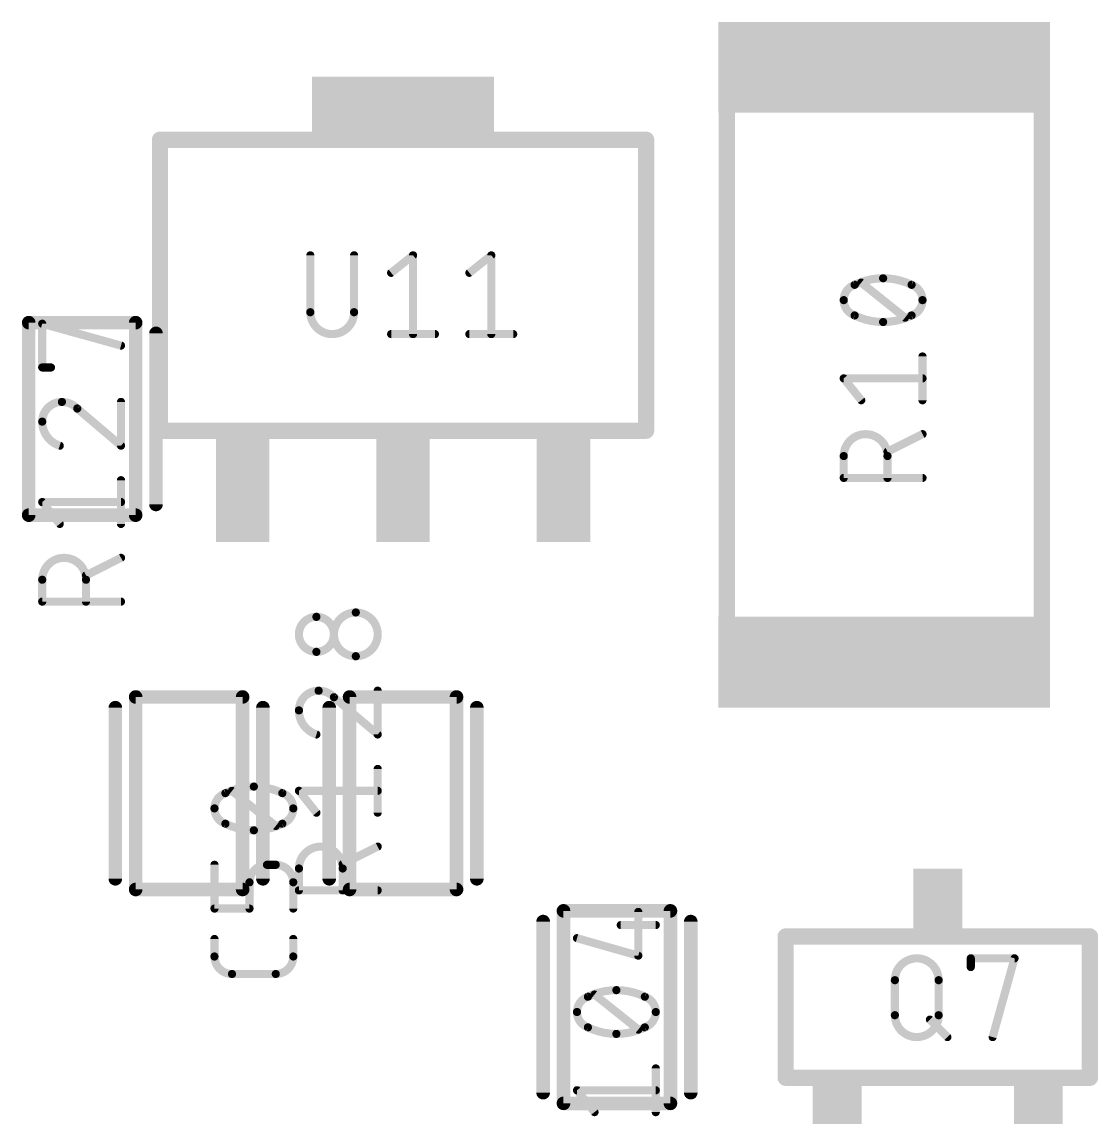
# Model space of a CAD drawing. Extents: x 0 to 107, y -11 to 54.
# Drawn here: x 85.94 to 96, y -2.03 to 8.21 of the extents above; entities that cross this region are included whole.
import ezdxf

# ---------------------------------------------------------------- set-up
doc = ezdxf.new("R2010")
doc.units = 0
for name, color, linetype in [('117', 253, 'CONTINUOUS'), ('21', 253, 'CONTINUOUS'), ('51', 253, 'CONTINUOUS')]:
    doc.layers.add(name, color=color, linetype=linetype)

# ---------------------------------------------------------------- blocks, each defined once
blk = doc.blocks.new('RECT')
blk.add_solid([(-0.5, -0.5), (0.5, -0.5), (-0.5, 0.5), (0.5, 0.5)])

msp = doc.modelspace()

# ---------------------------------------------------------------- linework, layer by layer
at = {"layer": '117', "const_width": 0.0762}
for points in [[(88.6331, 6.0297), (88.6331, 5.4977)], [(89.0423, 5.4977), (89.0423, 6.0297)], [(89.389, 5.866), (89.5936, 6.0297)], [(89.5936, 6.0297), (89.5936, 5.2931)], [(90.1205, 5.866), (90.3251, 6.0297)], [(90.3251, 6.0297), (90.3251, 5.2931)], [(94.1932, 5.4469), (93.784, 5.7743)], [(86.1264, 4.9811), (86.1264, 5.3903)], [(86.1264, 5.3903), (86.863, 5.1857)], [(89.389, 5.2931), (89.7982, 5.2931)], [(90.1205, 5.2931), (90.5297, 5.2931)], [(94.3569, 4.6745), (94.3569, 5.0837)], [(86.2083, 4.9811), (86.1264, 4.9811)], [(93.784, 4.6745), (93.6203, 4.8791)], [(93.6203, 4.8791), (94.3569, 4.8791)], [(86.4538, 4.5974), (86.863, 4.2495)], [(86.863, 4.2495), (86.863, 4.6588)], [(94.3569, 4.3573), (94.0295, 4.1936)], [(93.6203, 3.9481), (93.6203, 4.1527)], [(94.0295, 4.1527), (94.0295, 3.9481)], [(86.863, 3.518), (86.863, 3.9272)], [(94.3569, 3.9481), (93.6203, 3.9481)], [(86.2901, 3.518), (86.1264, 3.7226)], [(86.1264, 3.7226), (86.863, 3.7226)], [(86.863, 3.2008), (86.5357, 3.0371)], [(86.1264, 2.7916), (86.1264, 2.9962)], [(86.5357, 2.9962), (86.5357, 2.7916)], [(86.863, 2.7916), (86.1264, 2.7916)], [(89.263, 1.5495), (89.263, 1.9588)], [(88.8538, 1.8974), (89.263, 1.5495)], [(89.263, 0.818), (89.263, 1.2272)], [(88.3099, 0.6941), (87.9006, 1.0214)], [(88.6901, 0.818), (88.5264, 1.0226)], [(88.5264, 1.0226), (89.263, 1.0226)], [(89.263, 0.5008), (88.9357, 0.3371)], [(87.737, -0.0784), (87.737, 0.3308)], [(88.3099, 0.3308), (88.228, 0.3308)], [(88.5264, 0.0916), (88.5264, 0.2962)], [(88.9357, 0.2962), (88.9357, 0.0916)], [(88.0643, 0.1672), (88.0643, -0.0784)], [(88.4736, -0.0784), (88.4736, 0.1672)], [(89.263, 0.0916), (88.5264, 0.0916)], [(88.0643, -0.0784), (87.737, -0.0784)], [(91.6994, -0.5189), (91.6994, -0.1097)], [(91.5357, -0.2325), (91.863, -0.2325)], [(87.737, -0.5266), (87.737, -0.3629)], [(88.4736, -0.3629), (88.4736, -0.5266)], [(91.1264, -0.3553), (91.6994, -0.5189)], [(94.8081, -0.6254), (94.8081, -0.5436)], [(94.8081, -0.5436), (95.2174, -0.5436)], [(95.2174, -0.5436), (95.0127, -1.2802)], [(88.3099, -0.6903), (87.9006, -0.6903)], [(94.0986, -1.0756), (94.0986, -0.7482)], [(94.5078, -0.7482), (94.5078, -1.0756)], [(91.6994, -1.2095), (91.2901, -0.8822)], [(94.426, -1.1165), (94.5897, -1.2802)], [(91.863, -1.982), (91.863, -1.5728)], [(91.2901, -1.982), (91.1264, -1.7774)], [(91.1264, -1.7774), (91.863, -1.7774)]]:
    msp.add_lwpolyline(points, dxfattribs=at)
at = {"layer": '117'}
for points, const_width in [([(88.6521, 6.0297, 1), (88.6141, 6.0297)], 0.0381), ([(89.0614, 6.0297, 1), (89.0233, 6.0297)], 0.0381), ([(89.6127, 6.0297, 1), (89.5746, 6.0297)], 0.0381), ([(89.6055, 6.0148, 1), (89.5817, 6.0446)], 0.0381), ([(90.3442, 6.0297, 1), (90.3061, 6.0297)], 0.0381), ([(90.337, 6.0148, 1), (90.3132, 6.0446)], 0.0381), ([(89.3771, 5.8809, 1), (89.4009, 5.8511)], 0.0381), ([(90.1086, 5.8809, 1), (90.1324, 5.8511)], 0.0381), ([(93.9886, 5.8152, 0.1139), (93.7226, 5.7539)], 0.0762), ([(94.2546, 5.7539, 0.1139), (93.9886, 5.8152)], 0.0762), ([(93.9886, 5.8343, 1), (93.9886, 5.7962)], 0.0381), ([(93.9886, 5.7962, 1), (93.9886, 5.8343)], 0.0381), ([(93.7226, 5.7539, 0.3205), (93.6203, 5.6106)], 0.0762), ([(93.7143, 5.771, 1), (93.731, 5.7367)], 0.0381), ([(93.7288, 5.7358, 1), (93.7164, 5.7719)], 0.0381), ([(93.7959, 5.7892, 1), (93.7721, 5.7594)], 0.0381), ([(94.3569, 5.6106, 0.3205), (94.2546, 5.7539)], 0.0762), ([(94.2608, 5.7719, 1), (94.2484, 5.7358)], 0.0381), ([(94.2462, 5.7367, 1), (94.2629, 5.771)], 0.0381), ([(93.6203, 5.6106, 0.3205), (93.7226, 5.4674)], 0.0762), ([(93.6393, 5.6106, 1), (93.6013, 5.6106)], 0.0381), ([(94.2546, 5.4674, 0.3204), (94.3569, 5.6106)], 0.0762), ([(94.3759, 5.6106, 1), (94.3379, 5.6106)], 0.0381), ([(88.6331, 5.4977, 1), (89.0423, 5.4977)], 0.0762), ([(88.6521, 5.4977, 1), (88.6141, 5.4977)], 0.0381), ([(89.0614, 5.4977, 1), (89.0233, 5.4977)], 0.0381), ([(93.6013, 5.6106, 1), (93.6393, 5.6106)], 0.0381), ([(94.3379, 5.6106, 1), (94.3759, 5.6106)], 0.0381), ([(86.1315, 5.4086, 1), (86.1213, 5.3719)], 0.0381), ([(86.1455, 5.3903, 1), (86.1074, 5.3903)], 0.0381), ([(88.6141, 5.4977, 1), (88.6521, 5.4977)], 0.0381), ([(89.0233, 5.4977, 1), (89.0614, 5.4977)], 0.0381), ([(93.7226, 5.4674, 0.1139), (93.9886, 5.406)], 0.0762), ([(93.731, 5.4845, 1), (93.7143, 5.4503)], 0.0381), ([(93.7164, 5.4494, 1), (93.7288, 5.4854)], 0.0381), ([(93.9886, 5.406, 0.1139), (94.2546, 5.4674)], 0.0762), ([(93.9886, 5.4251, 1), (93.9886, 5.387)], 0.0381), ([(93.9886, 5.387, 1), (93.9886, 5.4251)], 0.0381), ([(94.1813, 5.4321, 1), (94.2051, 5.4618)], 0.0381), ([(94.2484, 5.4854, 1), (94.2608, 5.4494)], 0.0381), ([(94.2629, 5.4503, 1), (94.2462, 5.4845)], 0.0381), ([(89.389, 5.3121, 1), (89.389, 5.274)], 0.0381), ([(89.7982, 5.274, 1), (89.7982, 5.3121)], 0.0381), ([(90.1205, 5.3121, 1), (90.1205, 5.274)], 0.0381), ([(90.5297, 5.274, 1), (90.5297, 5.3121)], 0.0381), ([(86.8579, 5.1673, 1), (86.8681, 5.204)], 0.0381), ([(89.5746, 5.2931, 1), (89.6127, 5.2931)], 0.0381), ([(90.3061, 5.2931, 1), (90.3442, 5.2931)], 0.0381), ([(94.376, 5.0837, 1), (94.3379, 5.0837)], 0.0381), ([(86.1264, 5.0001, 1), (86.1264, 4.962)], 0.0381), ([(86.2083, 4.962, 1), (86.2083, 5.0001)], 0.0381), ([(86.1074, 4.9811, 1), (86.1455, 4.9811)], 0.0381), ([(93.6203, 4.8982, 1), (93.6203, 4.8601)], 0.0381), ([(93.6352, 4.891, 1), (93.6054, 4.8672)], 0.0381), ([(94.3569, 4.8601, 1), (94.3569, 4.8982)], 0.0381), ([(86.3106, 4.6588, 0.4142), (86.1264, 4.4746)], 0.0762), ([(86.4538, 4.5974, 0.2053), (86.3106, 4.6588)], 0.0762), ([(86.3106, 4.6778, 1), (86.3106, 4.6397)], 0.0381), ([(86.3106, 4.6397, 1), (86.3106, 4.6778)], 0.0381), ([(86.4662, 4.6119, 1), (86.4415, 4.5829)], 0.0381), ([(86.44, 4.5842, 1), (86.4676, 4.6105)], 0.0381), ([(86.8821, 4.6588, 1), (86.844, 4.6588)], 0.0381), ([(93.7691, 4.6626, 1), (93.7989, 4.6864)], 0.0381), ([(94.3379, 4.6745, 1), (94.376, 4.6745)], 0.0381), ([(86.1264, 4.4746, 0.3252), (86.2901, 4.2495)], 0.0762), ([(86.1455, 4.4746, 1), (86.1074, 4.4746)], 0.0381), ([(86.1074, 4.4746, 1), (86.1455, 4.4746)], 0.0381), ([(94.0295, 4.1527, 1), (93.6203, 4.1527)], 0.0762), ([(94.3654, 4.3403, 1), (94.3484, 4.3744)], 0.0381), ([(86.2843, 4.2314, 1), (86.296, 4.2677)], 0.0381), ([(86.844, 4.2495, 1), (86.8821, 4.2495)], 0.0381), ([(86.8507, 4.235, 1), (86.8754, 4.2641)], 0.0381), ([(94.021, 4.2107, 1), (94.038, 4.1766)], 0.0381), ([(93.6393, 4.1527, 1), (93.6013, 4.1527)], 0.0381), ([(93.6013, 4.1527, 1), (93.6393, 4.1527)], 0.0381), ([(94.0486, 4.1527, 1), (94.0105, 4.1527)], 0.0381), ([(94.0105, 4.1527, 1), (94.0486, 4.1527)], 0.0381), ([(86.8821, 3.9272, 1), (86.844, 3.9272)], 0.0381), ([(93.6203, 3.9672, 1), (93.6203, 3.9291)], 0.0381), ([(93.6013, 3.9481, 1), (93.6393, 3.9481)], 0.0381), ([(94.0105, 3.9481, 1), (94.0486, 3.9481)], 0.0381), ([(94.3569, 3.9291, 1), (94.3569, 3.9672)], 0.0381), ([(86.1264, 3.7417, 1), (86.1264, 3.7036)], 0.0381), ([(86.1413, 3.7345, 1), (86.1116, 3.7107)], 0.0381), ([(86.863, 3.7036, 1), (86.863, 3.7417)], 0.0381), ([(86.2753, 3.5061, 1), (86.305, 3.5299)], 0.0381), ([(86.844, 3.518, 1), (86.8821, 3.518)], 0.0381), ([(86.5357, 2.9962, 1), (86.1264, 2.9962)], 0.0762), ([(86.8716, 3.1838, 1), (86.8545, 3.2179)], 0.0381), ([(86.5271, 3.0542, 1), (86.5442, 3.0201)], 0.0381), ([(86.1455, 2.9962, 1), (86.1074, 2.9962)], 0.0381), ([(86.1074, 2.9962, 1), (86.1455, 2.9962)], 0.0381), ([(86.5547, 2.9962, 1), (86.5166, 2.9962)], 0.0381), ([(86.5166, 2.9962, 1), (86.5547, 2.9962)], 0.0381), ([(86.1264, 2.8107, 1), (86.1264, 2.7726)], 0.0381), ([(86.1074, 2.7916, 1), (86.1455, 2.7916)], 0.0381), ([(86.5166, 2.7916, 1), (86.5547, 2.7916)], 0.0381), ([(86.863, 2.7726, 1), (86.863, 2.8107)], 0.0381), ([(88.6901, 2.6494, 1), (88.6901, 2.322)], 0.0762), ([(88.6901, 2.322, 1), (88.6901, 2.6494)], 0.0762), ([(88.6901, 2.6684, 1), (88.6901, 2.6303)], 0.0381), ([(88.6901, 2.6303, 1), (88.6901, 2.6684)], 0.0381), ([(89.0584, 2.6903, 1), (89.0584, 2.2811)], 0.0762), ([(89.0584, 2.2811, 1), (89.0584, 2.6903)], 0.0762), ([(89.0584, 2.7093, 1), (89.0584, 2.6712)], 0.0381), ([(89.0584, 2.6712, 1), (89.0584, 2.7093)], 0.0381), ([(88.6901, 2.341, 1), (88.6901, 2.3029)], 0.0381), ([(88.6901, 2.3029, 1), (88.6901, 2.341)], 0.0381), ([(89.0584, 2.3001, 1), (89.0584, 2.262)], 0.0381), ([(89.0584, 2.262, 1), (89.0584, 2.3001)], 0.0381), ([(88.7106, 1.9588, 0.4142), (88.5264, 1.7746)], 0.0762), ([(88.8538, 1.8974, 0.2053), (88.7106, 1.9588)], 0.0762), ([(88.7106, 1.9778, 1), (88.7106, 1.9397)], 0.0381), ([(88.7106, 1.9397, 1), (88.7106, 1.9778)], 0.0381), ([(89.2821, 1.9588, 1), (89.244, 1.9588)], 0.0381), ([(88.8662, 1.9119, 1), (88.8415, 1.8829)], 0.0381), ([(88.84, 1.8842, 1), (88.8676, 1.9105)], 0.0381), ([(88.5264, 1.7746, 0.3252), (88.6901, 1.5495)], 0.0762), ([(88.5455, 1.7746, 1), (88.5074, 1.7746)], 0.0381), ([(88.5074, 1.7746, 1), (88.5455, 1.7746)], 0.0381), ([(88.6843, 1.5314, 1), (88.696, 1.5677)], 0.0381), ([(89.244, 1.5495, 1), (89.2821, 1.5495)], 0.0381), ([(89.2507, 1.535, 1), (89.2754, 1.5641)], 0.0381), ([(89.2821, 1.2272, 1), (89.244, 1.2272)], 0.0381), ([(87.8393, 1.001, 0.3205), (87.737, 0.8578)], 0.0762), ([(88.1053, 1.0624, 0.1139), (87.8393, 1.001)], 0.0762), ([(87.8309, 1.0181, 1), (87.8476, 0.9839)], 0.0381), ([(87.8454, 0.983, 1), (87.8331, 1.019)], 0.0381), ([(87.9125, 1.0363, 1), (87.8887, 1.0066)], 0.0381), ([(88.3713, 1.001, 0.1139), (88.1053, 1.0624)], 0.0762), ([(88.1053, 1.0814, 1), (88.1053, 1.0433)], 0.0381), ([(88.1053, 1.0433, 1), (88.1053, 1.0814)], 0.0381), ([(88.4736, 0.8578, 0.3205), (88.3713, 1.001)], 0.0762), ([(88.3774, 1.019, 1), (88.3651, 0.983)], 0.0381), ([(88.3629, 0.9839, 1), (88.3796, 1.0181)], 0.0381), ([(88.5264, 1.0417, 1), (88.5264, 1.0036)], 0.0381), ([(88.5413, 1.0345, 1), (88.5116, 1.0107)], 0.0381), ([(89.263, 1.0036, 1), (89.263, 1.0417)], 0.0381), ([(87.737, 0.8578, 0.3205), (87.8393, 0.7145)], 0.0762), ([(87.756, 0.8578, 1), (87.7179, 0.8578)], 0.0381), ([(87.7179, 0.8578, 1), (87.756, 0.8578)], 0.0381), ([(88.3713, 0.7145, 0.3204), (88.4736, 0.8578)], 0.0762), ([(88.4926, 0.8578, 1), (88.4545, 0.8578)], 0.0381), ([(88.4545, 0.8578, 1), (88.4926, 0.8578)], 0.0381), ([(88.6753, 0.8061, 1), (88.705, 0.8299)], 0.0381), ([(89.244, 0.818, 1), (89.2821, 0.818)], 0.0381), ([(87.8476, 0.7317, 1), (87.8309, 0.6974)], 0.0381), ([(87.8393, 0.7145, 0.1139), (88.1053, 0.6531)], 0.0762), ([(87.8331, 0.6965, 1), (87.8454, 0.7325)], 0.0381), ([(88.1053, 0.6531, 0.1139), (88.3713, 0.7145)], 0.0762), ([(88.298, 0.6792, 1), (88.3218, 0.7089)], 0.0381), ([(88.3651, 0.7325, 1), (88.3774, 0.6965)], 0.0381), ([(88.3796, 0.6974, 1), (88.3629, 0.7317)], 0.0381), ([(88.1053, 0.6722, 1), (88.1053, 0.6341)], 0.0381), ([(88.1053, 0.6341, 1), (88.1053, 0.6722)], 0.0381), ([(88.9357, 0.2962, 1), (88.5264, 0.2962)], 0.0762), ([(89.2716, 0.4838, 1), (89.2545, 0.5179)], 0.0381), ([(87.756, 0.3308, 1), (87.7179, 0.3308)], 0.0381), ([(88.228, 0.3308, 0.4142), (88.0643, 0.1672)], 0.0762), ([(88.228, 0.3499, 1), (88.228, 0.3118)], 0.0381), ([(88.228, 0.3118, 1), (88.228, 0.3499)], 0.0381), ([(88.3099, 0.3499, 1), (88.3099, 0.3118)], 0.0381), ([(88.4736, 0.1672, 0.4142), (88.3099, 0.3308)], 0.0762), ([(88.3099, 0.3118, 1), (88.3099, 0.3499)], 0.0381), ([(88.5455, 0.2962, 1), (88.5074, 0.2962)], 0.0381), ([(88.5074, 0.2962, 1), (88.5455, 0.2962)], 0.0381), ([(88.9271, 0.3542, 1), (88.9442, 0.3201)], 0.0381), ([(88.9547, 0.2962, 1), (88.9166, 0.2962)], 0.0381), ([(88.9166, 0.2962, 1), (88.9547, 0.2962)], 0.0381), ([(88.0834, 0.1672, 1), (88.0453, 0.1672)], 0.0381), ([(88.4926, 0.1672, 1), (88.4545, 0.1672)], 0.0381), ([(88.0453, 0.1672, 1), (88.0834, 0.1672)], 0.0381), ([(88.4545, 0.1672, 1), (88.4926, 0.1672)], 0.0381), ([(88.5264, 0.1107, 1), (88.5264, 0.0726)], 0.0381), ([(88.5074, 0.0916, 1), (88.5455, 0.0916)], 0.0381), ([(88.9166, 0.0916, 1), (88.9547, 0.0916)], 0.0381), ([(89.263, 0.0726, 1), (89.263, 0.1107)], 0.0381), ([(87.737, -0.0593, 1), (87.737, -0.0974)], 0.0381), ([(87.7179, -0.0784, 1), (87.756, -0.0784)], 0.0381), ([(88.0453, -0.0784, 1), (88.0834, -0.0784)], 0.0381), ([(88.0643, -0.0974, 1), (88.0643, -0.0593)], 0.0381), ([(88.4545, -0.0784, 1), (88.4926, -0.0784)], 0.0381), ([(91.7184, -0.1097, 1), (91.6803, -0.1097)], 0.0381), ([(91.5357, -0.2134, 1), (91.5357, -0.2515)], 0.0381), ([(91.863, -0.2515, 1), (91.863, -0.2134)], 0.0381), ([(87.756, -0.3629, 1), (87.7179, -0.3629)], 0.0381), ([(88.4926, -0.3629, 1), (88.4545, -0.3629)], 0.0381), ([(91.1317, -0.3369, 1), (91.1212, -0.3736)], 0.0381), ([(87.737, -0.5266, 0.4142), (87.9006, -0.6903)], 0.0762), ([(87.756, -0.5266, 1), (87.7179, -0.5266)], 0.0381), ([(87.7179, -0.5266, 1), (87.756, -0.5266)], 0.0381), ([(88.3099, -0.6903, 0.4142), (88.4736, -0.5266)], 0.0762), ([(88.4926, -0.5266, 1), (88.4545, -0.5266)], 0.0381), ([(88.4545, -0.5266, 1), (88.4926, -0.5266)], 0.0381), ([(91.6803, -0.5189, 1), (91.7184, -0.5189)], 0.0381), ([(91.6941, -0.5373, 1), (91.7046, -0.5006)], 0.0381), ([(94.5078, -0.7482, 1), (94.0986, -0.7482)], 0.0762), ([(94.8081, -0.5245, 1), (94.8081, -0.5626)], 0.0381), ([(94.8272, -0.5436, 1), (94.7891, -0.5436)], 0.0381), ([(95.2357, -0.5487, 1), (95.199, -0.5385)], 0.0381), ([(95.2174, -0.5626, 1), (95.2174, -0.5245)], 0.0381), ([(94.7891, -0.6254, 1), (94.8272, -0.6254)], 0.0381), ([(87.9006, -0.6712, 1), (87.9006, -0.7093)], 0.0381), ([(87.9006, -0.7093, 1), (87.9006, -0.6712)], 0.0381), ([(88.3099, -0.6712, 1), (88.3099, -0.7093)], 0.0381), ([(88.3099, -0.7093, 1), (88.3099, -0.6712)], 0.0381), ([(94.1176, -0.7482, 1), (94.0795, -0.7482)], 0.0381), ([(94.5269, -0.7482, 1), (94.4888, -0.7482)], 0.0381), ([(91.4947, -0.8412, 0.1139), (91.2288, -0.9026)], 0.0762), ([(91.7607, -0.9026, 0.1139), (91.4947, -0.8412)], 0.0762), ([(91.4947, -0.8222, 1), (91.4947, -0.8603)], 0.0381), ([(91.4947, -0.8603, 1), (91.4947, -0.8222)], 0.0381), ([(94.0795, -0.7482, 1), (94.1176, -0.7482)], 0.0381), ([(94.4888, -0.7482, 1), (94.5269, -0.7482)], 0.0381), ([(91.2288, -0.9026, 0.3205), (91.1264, -1.0459)], 0.0762), ([(91.2204, -0.8855, 1), (91.2371, -0.9197)], 0.0381), ([(91.2349, -0.9206, 1), (91.2226, -0.8846)], 0.0381), ([(91.302, -0.8673, 1), (91.2782, -0.897)], 0.0381), ([(91.863, -1.0459, 0.3204), (91.7607, -0.9026)], 0.0762), ([(91.7669, -0.8846, 1), (91.7546, -0.9206)], 0.0381), ([(91.7524, -0.9197, 1), (91.7691, -0.8855)], 0.0381), ([(91.1264, -1.0459, 0.3205), (91.2288, -1.1891)], 0.0762), ([(91.1455, -1.0459, 1), (91.1074, -1.0459)], 0.0381), ([(91.7607, -1.1891, 0.3205), (91.863, -1.0459)], 0.0762), ([(91.8821, -1.0459, 1), (91.844, -1.0459)], 0.0381), ([(91.1074, -1.0459, 1), (91.1455, -1.0459)], 0.0381), ([(91.844, -1.0459, 1), (91.8821, -1.0459)], 0.0381), ([(94.0986, -1.0756, 1), (94.5078, -1.0756)], 0.0762), ([(94.1176, -1.0756, 1), (94.0795, -1.0756)], 0.0381), ([(94.0795, -1.0756, 1), (94.1176, -1.0756)], 0.0381), ([(94.4394, -1.103, 1), (94.4125, -1.1299)], 0.0381), ([(94.5269, -1.0756, 1), (94.4888, -1.0756)], 0.0381), ([(94.4888, -1.0756, 1), (94.5269, -1.0756)], 0.0381), ([(91.2288, -1.1891, 0.1139), (91.4947, -1.2505)], 0.0762), ([(91.2371, -1.172, 1), (91.2204, -1.2062)], 0.0381), ([(91.2226, -1.2071, 1), (91.2349, -1.1711)], 0.0381), ([(91.4947, -1.2505, 0.1139), (91.7607, -1.1891)], 0.0762), ([(91.4947, -1.2314, 1), (91.4947, -1.2695)], 0.0381), ([(91.4947, -1.2695, 1), (91.4947, -1.2314)], 0.0381), ([(91.6875, -1.2244, 1), (91.7113, -1.1947)], 0.0381), ([(91.7546, -1.1711, 1), (91.7669, -1.2071)], 0.0381), ([(91.7691, -1.2062, 1), (91.7524, -1.172)], 0.0381), ([(94.5762, -1.2936, 1), (94.6031, -1.2667)], 0.0381), ([(94.9944, -1.2751, 1), (95.0311, -1.2853)], 0.0381), ([(91.8821, -1.5728, 1), (91.844, -1.5728)], 0.0381), ([(91.1264, -1.7583, 1), (91.1264, -1.7964)], 0.0381), ([(91.1413, -1.7655, 1), (91.1116, -1.7893)], 0.0381), ([(91.863, -1.7964, 1), (91.863, -1.7583)], 0.0381), ([(91.2753, -1.9939, 1), (91.305, -1.9701)], 0.0381), ([(91.844, -1.982, 1), (91.8821, -1.982)], 0.0381)]:
    msp.add_lwpolyline(points, format="xyb", dxfattribs=dict(at, const_width=const_width))
at = {"layer": '21'}
for points, const_width in [([(87.2276, 4.3976), (87.2276, 7.1104)], 0.1524), ([(87.2276, 7.1104), (88.2864, 7.1104)], 0.1524), ([(90.7636, 7.1104), (91.7724, 7.1104)], 0.1524), ([(91.7724, 7.1104), (91.7724, 4.3976)], 0.1524), ([(87.19, 5.3), (87.19, 3.7)], 0.127), ([(88.9224, 4.3896), (88.5636, 4.3896)], 0.1524), ([(90.4224, 4.3896), (90.0636, 4.3896)], 0.1524), ([(86.81, 1.8), (86.81, 0.2)], 0.127), ([(88.19, 1.8), (88.19, 0.2)], 0.127), ([(88.81, 0.2), (88.81, 1.8)], 0.127), ([(90.19, 0.2), (90.19, 1.8)], 0.127), ([(90.81, -0.2), (90.81, -1.8)], 0.127), ([(92.19, -0.2), (92.19, -1.8)], 0.127)]:
    msp.add_lwpolyline(points, dxfattribs=dict(at, const_width=const_width))
for points, const_width in [([(87.2657, 7.1104, 1), (87.1895, 7.1104)], 0.0762), ([(87.2276, 7.1485, 1), (87.2276, 7.0723)], 0.0762), ([(88.2864, 7.0723, 1), (88.2864, 7.1485)], 0.0762), ([(90.7636, 7.1485, 1), (90.7636, 7.0723)], 0.0762), ([(91.8105, 7.1104, 1), (91.7343, 7.1104)], 0.0762), ([(91.7724, 7.0723, 1), (91.7724, 7.1485)], 0.0762), ([(87.2218, 5.3, 1), (87.1582, 5.3)], 0.0635), ([(87.1895, 4.3976, 1), (87.2657, 4.3976)], 0.0762), ([(88.5636, 4.4277, 1), (88.5636, 4.3515)], 0.0762), ([(88.9224, 4.3515, 1), (88.9224, 4.4277)], 0.0762), ([(90.0636, 4.4277, 1), (90.0636, 4.3515)], 0.0762), ([(90.4224, 4.3515, 1), (90.4224, 4.4277)], 0.0762), ([(91.7343, 4.3976, 1), (91.8105, 4.3976)], 0.0762), ([(87.1582, 3.7, 1), (87.2218, 3.7)], 0.0635), ([(86.8418, 1.8, 1), (86.7782, 1.8)], 0.0635), ([(88.2218, 1.8, 1), (88.1582, 1.8)], 0.0635), ([(88.8418, 1.8, 1), (88.7782, 1.8)], 0.0635), ([(90.2218, 1.8, 1), (90.1582, 1.8)], 0.0635), ([(86.7782, 0.2, 1), (86.8418, 0.2)], 0.0635), ([(88.1582, 0.2, 1), (88.2218, 0.2)], 0.0635), ([(88.7782, 0.2, 1), (88.8418, 0.2)], 0.0635), ([(90.1582, 0.2, 1), (90.2218, 0.2)], 0.0635), ([(90.8418, -0.2, 1), (90.7782, -0.2)], 0.0635), ([(92.2218, -0.2, 1), (92.1582, -0.2)], 0.0635), ([(90.7782, -1.8, 1), (90.8418, -1.8)], 0.0635), ([(92.1582, -1.8, 1), (92.2218, -1.8)], 0.0635)]:
    msp.add_lwpolyline(points, format="xyb", dxfattribs=dict(at, const_width=const_width))
at = {"layer": '51'}
for points, const_width in [([(92.527, 2.638), (92.527, 7.387)], 0.1524), ([(95.473, 2.638), (95.473, 7.387)], 0.1524), ([(87.2276, 4.3896), (87.2276, 7.1104)], 0.1524), ([(87.2276, 7.1104), (91.7724, 7.1104)], 0.1524), ([(91.7724, 7.1104), (91.7724, 4.3896)], 0.1524), ([(86, 5.4), (86, 3.6)], 0.127), ([(87, 5.4), (86, 5.4)], 0.127), ([(87, 5.4), (87, 3.6)], 0.127), ([(91.7724, 4.3896), (87.2276, 4.3896)], 0.1524), ([(87, 3.6), (86, 3.6)], 0.127), ([(87, 1.9), (87, 0.1)], 0.127), ([(88, 1.9), (87, 1.9)], 0.127), ([(88, 1.9), (88, 0.1)], 0.127), ([(89, 0.1), (89, 1.9)], 0.127), ([(89, 1.9), (90, 1.9)], 0.127), ([(90, 0.1), (90, 1.9)], 0.127), ([(88, 0.1), (87, 0.1)], 0.127), ([(89, 0.1), (90, 0.1)], 0.127), ([(91, -0.1), (91, -1.9)], 0.127), ([(92, -0.1), (91, -0.1)], 0.127), ([(92, -0.1), (92, -1.9)], 0.127), ([(93.0776, -1.6604), (93.0776, -0.3396)], 0.1524), ([(93.0776, -0.3396), (95.9224, -0.3396)], 0.1524), ([(95.9224, -0.3396), (95.9224, -1.6604)], 0.1524), ([(95.9224, -1.6604), (93.0776, -1.6604)], 0.1524), ([(92, -1.9), (91, -1.9)], 0.127)]:
    msp.add_lwpolyline(points, dxfattribs=dict(at, const_width=const_width))
for points, const_width in [([(92.5651, 7.387, 1), (92.4889, 7.387)], 0.0762), ([(95.5111, 7.387, 1), (95.4349, 7.387)], 0.0762), ([(87.2657, 7.1104, 1), (87.1895, 7.1104)], 0.0762), ([(87.2276, 7.1485, 1), (87.2276, 7.0723)], 0.0762), ([(91.8105, 7.1104, 1), (91.7343, 7.1104)], 0.0762), ([(91.7724, 7.0723, 1), (91.7724, 7.1485)], 0.0762), ([(86.0318, 5.4, 1), (85.9682, 5.4)], 0.0635), ([(86, 5.4318, 1), (86, 5.3683)], 0.0635), ([(87.0318, 5.4, 1), (86.9682, 5.4)], 0.0635), ([(87, 5.3683, 1), (87, 5.4318)], 0.0635), ([(87.2276, 4.4277, 1), (87.2276, 4.3515)], 0.0762), ([(87.1895, 4.3896, 1), (87.2657, 4.3896)], 0.0762), ([(91.7343, 4.3896, 1), (91.8105, 4.3896)], 0.0762), ([(91.7724, 4.3515, 1), (91.7724, 4.4277)], 0.0762), ([(86, 3.6318, 1), (86, 3.5682)], 0.0635), ([(85.9682, 3.6, 1), (86.0318, 3.6)], 0.0635), ([(86.9682, 3.6, 1), (87.0318, 3.6)], 0.0635), ([(87, 3.5682, 1), (87, 3.6318)], 0.0635), ([(92.4889, 2.638, 1), (92.5651, 2.638)], 0.0762), ([(95.4349, 2.638, 1), (95.5111, 2.638)], 0.0762), ([(87.0318, 1.9, 1), (86.9682, 1.9)], 0.0635), ([(87, 1.9318, 1), (87, 1.8683)], 0.0635), ([(88.0318, 1.9, 1), (87.9682, 1.9)], 0.0635), ([(88, 1.8683, 1), (88, 1.9318)], 0.0635), ([(89.0318, 1.9, 1), (88.9682, 1.9)], 0.0635), ([(89, 1.9318, 1), (89, 1.8683)], 0.0635), ([(90.0318, 1.9, 1), (89.9682, 1.9)], 0.0635), ([(90, 1.8683, 1), (90, 1.9318)], 0.0635), ([(86.9682, 0.1, 1), (87.0318, 0.1)], 0.0635), ([(87, 0.1318, 1), (87, 0.0683)], 0.0635), ([(87.9682, 0.1, 1), (88.0318, 0.1)], 0.0635), ([(88, 0.0683, 1), (88, 0.1318)], 0.0635), ([(88.9682, 0.1, 1), (89.0318, 0.1)], 0.0635), ([(89, 0.1318, 1), (89, 0.0683)], 0.0635), ([(89.9682, 0.1, 1), (90.0318, 0.1)], 0.0635), ([(90, 0.0683, 1), (90, 0.1318)], 0.0635), ([(91.0318, -0.1, 1), (90.9682, -0.1)], 0.0635), ([(91, -0.0683, 1), (91, -0.1318)], 0.0635), ([(92.0318, -0.1, 1), (91.9682, -0.1)], 0.0635), ([(92, -0.1318, 1), (92, -0.0683)], 0.0635), ([(93.1157, -0.3396, 1), (93.0395, -0.3396)], 0.0762), ([(93.0776, -0.3015, 1), (93.0776, -0.3777)], 0.0762), ([(95.9605, -0.3396, 1), (95.8843, -0.3396)], 0.0762), ([(95.9224, -0.3777, 1), (95.9224, -0.3015)], 0.0762), ([(93.0776, -1.6223, 1), (93.0776, -1.6985)], 0.0762), ([(93.0395, -1.6604, 1), (93.1157, -1.6604)], 0.0762), ([(95.8843, -1.6604, 1), (95.9605, -1.6604)], 0.0762), ([(95.9224, -1.6985, 1), (95.9224, -1.6223)], 0.0762), ([(91, -1.8683, 1), (91, -1.9318)], 0.0635), ([(92, -1.9318, 1), (92, -1.8683)], 0.0635), ([(90.9682, -1.9, 1), (91.0318, -1.9)], 0.0635), ([(91.9682, -1.9, 1), (92.0318, -1.9)], 0.0635)]:
    msp.add_lwpolyline(points, format="xyb", dxfattribs=dict(at, const_width=const_width))

# ---------------------------------------------------------------- block references
at = {"layer": '51', "xscale": 0.8499, "yscale": 3.1001, "rotation": 90}
for p in [(93.9994, 7.7872), (93.9994, 2.2246)]:
    msp.add_blockref('RECT', p, dxfattribs=at)
at = {"layer": '51'}
for p, xscale, yscale in [((89.5, 7.425), 1.7, 0.55), ((94.5, 0.0034), 0.4573, 0.584), ((93.5594, -2.0042), 0.4588, 0.5859), ((95.4402, -2.004), 0.4564, 0.5857)]:
    msp.add_blockref('RECT', p, dxfattribs=dict(at, xscale=xscale, yscale=yscale))
at = {"layer": '51', "xscale": 0.5}
for p in [(88, 3.85), (89.5, 3.85), (91, 3.85)]:
    msp.add_blockref('RECT', p, dxfattribs=at)

doc.saveas('drawing.dxf')
